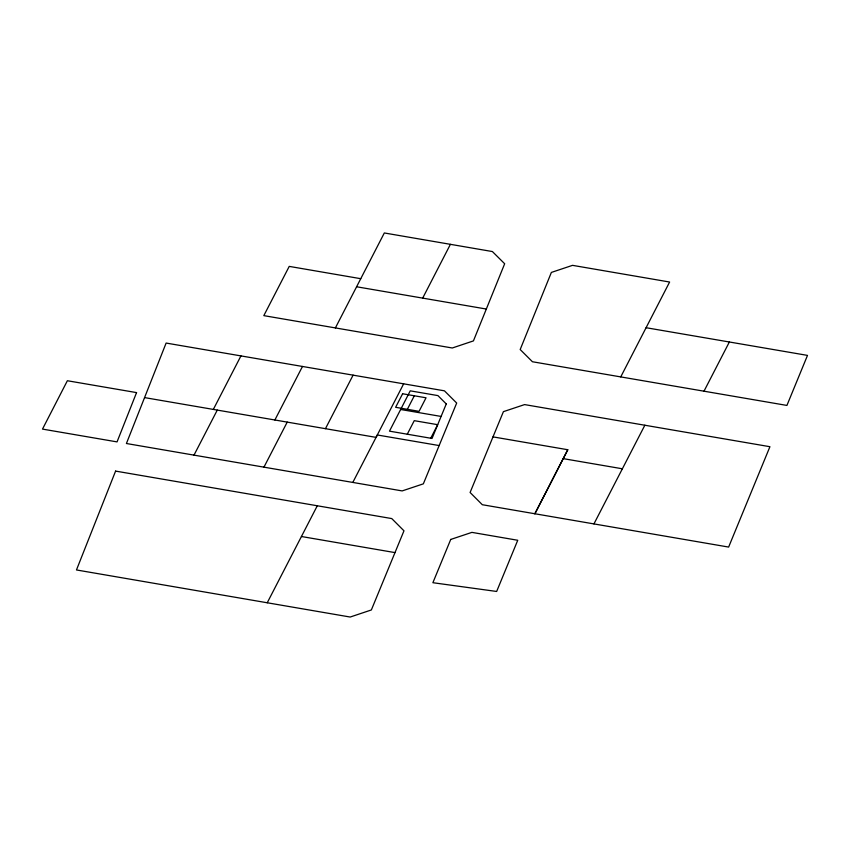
<?xml version="1.0" encoding="UTF-8"?>
<svg xmlns="http://www.w3.org/2000/svg" width="850" height="850" viewBox="0 0 850 850"><rect width="100%" height="100%" fill="white"/><g stroke="black" fill="none" stroke-linecap="round" stroke-linejoin="round"><path stroke-width="1.27" d="M360.761 278.694L289.234 266.39L263.819 315.637L452.296 347.99L473.429 340.903L504.666 263.755L492.384 251.547L384.328 232.964L335.389 327.919M439.152 445.559L456.684 403.049L444.444 390.83L166.122 343.06L126.416 443.509L402.167 490.918L423.342 483.852L439.152 445.559L377.304 434.977L352.814 482.428M493 436.879L470.103 492.479L482.311 504.719L728.631 547.071L769.93 446.707L524.588 404.589L503.413 411.655L493 436.879L567.789 449.735L534.894 513.74L567.789 449.735M213.339 409.413L240.943 355.895M274.879 419.985L302.483 366.456M422.684 298.106L450.404 244.333M267.24 602.767L317.294 505.771M403.654 383.817L376.061 437.378L144.564 397.598M407.352 409.307L414.322 395.771M407.277 434.201L414.258 420.665L437.697 424.692L430.727 438.228M620.744 376.901L669.619 282.03L572.528 265.349L551.363 272.425L520.189 349.531L532.44 361.749L786.919 405.429L807.5 355.396L646.106 327.717M593.938 523.908L644.852 425.212M704.002 391.181L729.364 341.987M194.002 455.122L217.281 410.093M263.946 467.149L287.226 422.11M325.444 428.687L353.09 375.147M356.607 286.769L486.328 309.039M400.637 409.487L441.108 416.436M563.189 458.628L622.37 468.786M301.431 536.509L395.006 552.606M136.553 392.604L117.045 441.894L42.5 429.091L67.373 380.736L136.553 392.604M115.589 471.091L76.468 569.957L350.179 617.036L371.354 609.96L403.973 530.814L391.754 518.574L115.589 471.091M446.261 403.931L432.023 438.451L389.481 431.152L410.242 390.841L437.92 395.601L446.261 403.931M450.734 539.442L432.884 582.707L496.655 591.462L517.746 540.271L471.909 532.376L450.734 539.442M402.603 393.763L395.622 407.299L419.071 411.326L426.041 397.789L402.603 393.763"/></g></svg>
